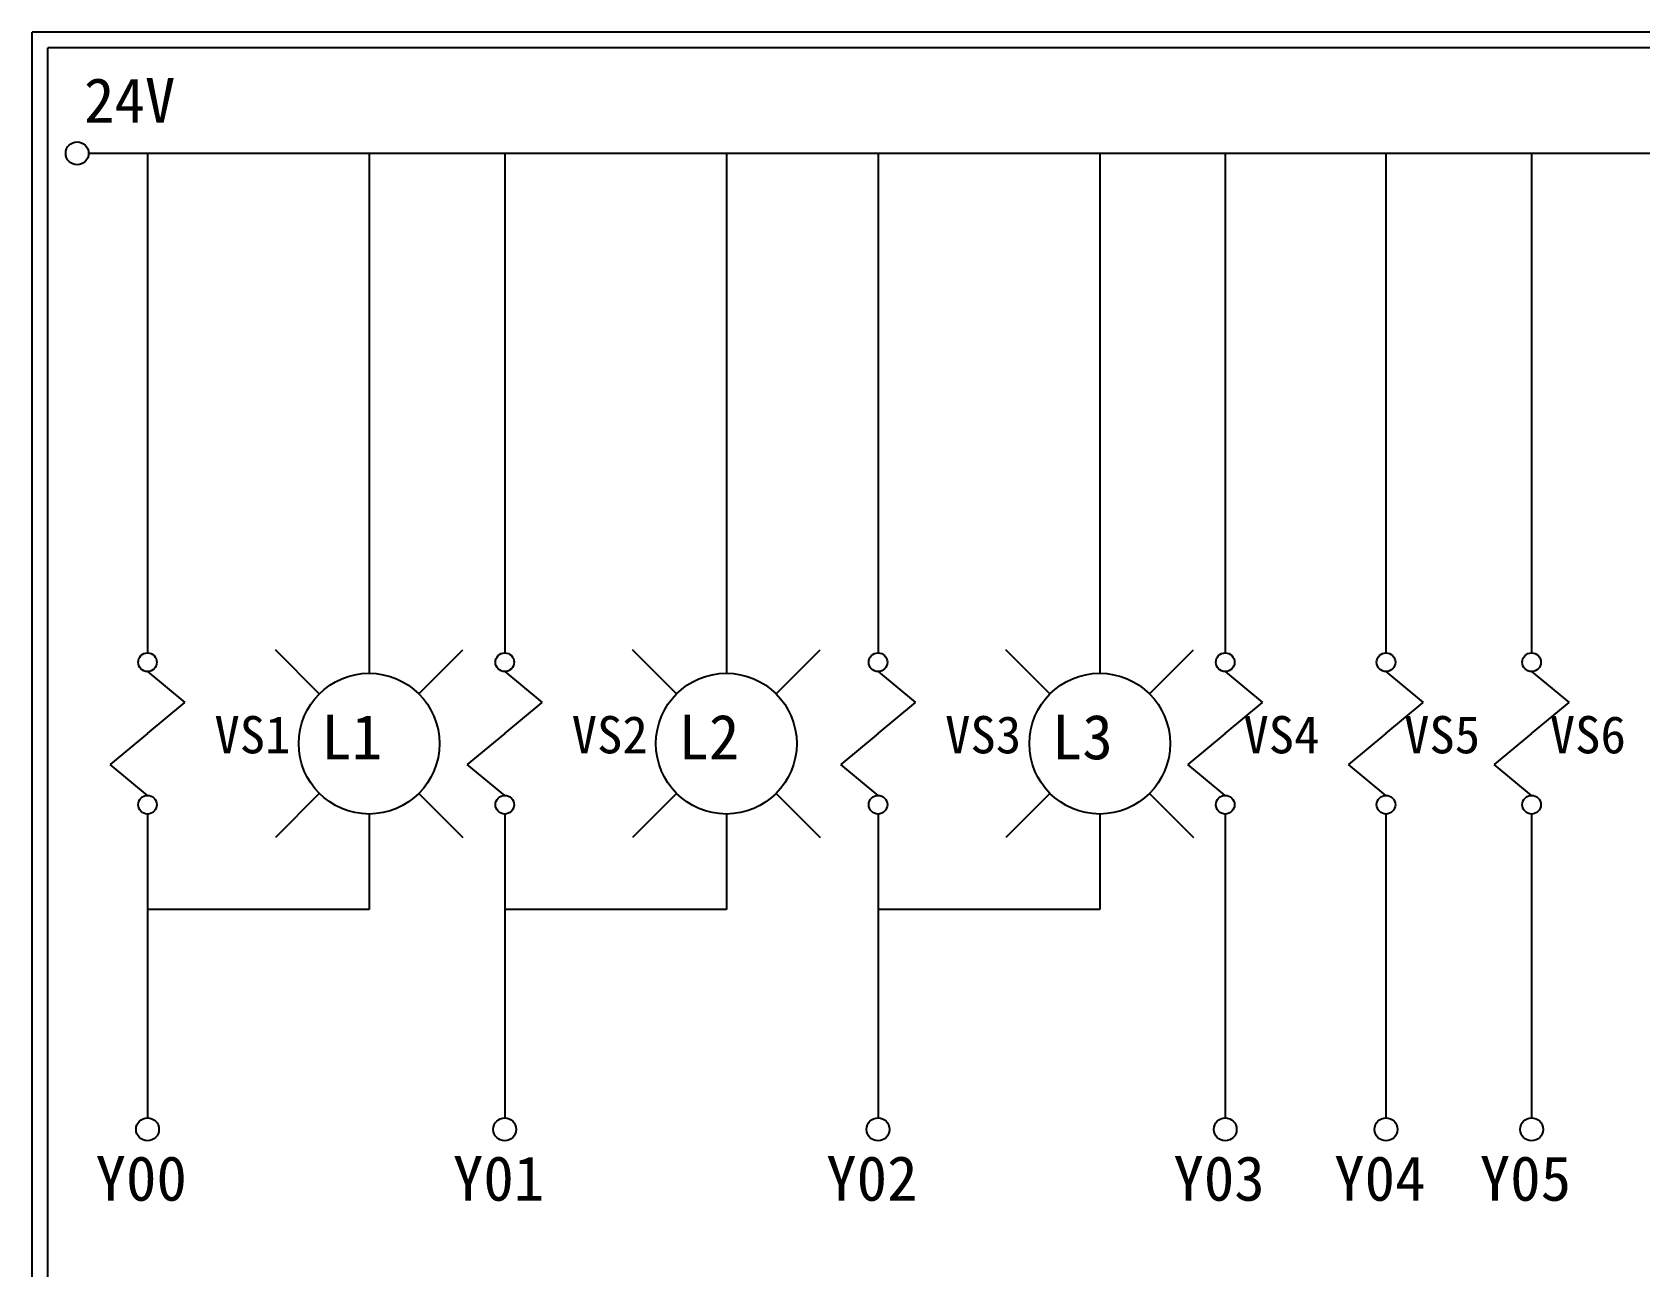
# Model space of a CAD drawing. Extents: x 926 to 1213, y 3 to 207.
# Drawn here: x 925.7 to 1055, y 107.6 to 207 of the extents above; entities that cross this region are included whole.
import ezdxf

# ---------------------------------------------------------------- set-up
doc = ezdxf.new("R2010")
doc.units = 0
doc.layers.add('圖框層', color=7, linetype='CONTINUOUS')
doc.layers.add('標尺寸層', color=3, linetype='CONTINUOUS')
doc.styles.add('STSL', font='KAIU.TTF')

msp = doc.modelspace()

# ---------------------------------------------------------------- linework, layer by layer
at = {"layer": '圖框層', "color": 7}
for p, q in [((1212.74, 206.97), (925.74, 206.97)), ((925.74, 3), (925.74, 206.97)), ((1211.49, 205.72), (926.99, 205.72)), ((926.99, 4.25), (926.99, 205.72))]:
    msp.add_line(p, q, dxfattribs=at)
at = {"layer": '標尺寸層', "color": 7}
for p, q in [((930.28, 197.22), (1207.88, 197.22)), ((935.02, 197.22), (935.02, 157.03)), ((952.84, 197.22), (952.84, 155.39)), ((963.75, 197.22), (963.75, 157.03)), ((981.57, 197.22), (981.57, 155.39)), ((993.77, 197.22), (993.77, 157.03)), ((1011.6, 197.22), (1011.6, 155.39)), ((1021.69, 197.22), (1021.69, 157.03)), ((1034.62, 197.22), (1034.62, 157.03)), ((1046.33, 197.22), (1046.33, 157.03)), ((948.83, 153.73), (945.3, 157.27)), ((956.84, 153.73), (960.38, 157.27)), ((977.57, 153.73), (974.03, 157.27)), ((985.57, 153.73), (989.11, 157.27)), ((1007.59, 153.73), (1004.06, 157.27)), ((1015.6, 153.73), (1019.14, 157.27)), ((935.02, 155.53), (938.02, 153.04)), ((963.75, 155.53), (966.75, 153.04)), ((993.77, 155.53), (996.78, 153.04)), ((1021.69, 155.53), (1024.7, 153.04)), ((1034.62, 155.53), (1037.62, 153.04)), ((1046.33, 155.53), (1049.34, 153.04)), ((935.02, 150.55), (938.02, 153.04)), ((963.75, 150.55), (966.75, 153.04)), ((993.77, 150.55), (996.78, 153.04)), ((1021.69, 150.55), (1024.7, 153.04)), ((1034.62, 150.55), (1037.62, 153.04)), ((1046.33, 150.55), (1049.34, 153.04)), ((935.02, 150.55), (932.01, 148.06)), ((963.75, 150.55), (960.74, 148.06)), ((993.77, 150.55), (990.77, 148.06)), ((1021.69, 150.55), (1018.69, 148.06)), ((1034.62, 150.55), (1031.61, 148.06)), ((1046.33, 150.55), (1043.33, 148.06)), ((935.02, 145.57), (932.01, 148.06)), ((963.75, 145.57), (960.74, 148.06)), ((993.77, 145.57), (990.77, 148.06)), ((1021.69, 145.57), (1018.69, 148.06)), ((1034.62, 145.57), (1031.61, 148.06)), ((1046.33, 145.57), (1043.33, 148.06)), ((948.83, 145.73), (945.3, 142.19)), ((956.84, 145.73), (960.38, 142.19)), ((977.57, 145.73), (974.03, 142.19)), ((985.57, 145.73), (989.11, 142.19)), ((1007.59, 145.73), (1004.06, 142.19)), ((1015.6, 145.73), (1019.14, 142.19)), ((935.02, 144.07), (935.02, 119.62)), ((952.84, 144.07), (952.84, 136.39)), ((963.75, 144.07), (963.75, 119.62)), ((981.57, 144.07), (981.57, 136.39)), ((993.77, 144.07), (993.77, 119.62)), ((1011.6, 144.07), (1011.6, 136.39)), ((1021.69, 144.07), (1021.69, 119.62)), ((1034.62, 144.07), (1034.62, 119.62)), ((1046.33, 144.07), (1046.33, 119.62)), ((952.84, 136.39), (935.02, 136.39)), ((981.57, 136.39), (963.75, 136.39)), ((1011.6, 136.39), (993.77, 136.39))]:
    msp.add_line(p, q, dxfattribs=at)
for centre, radius in [((929.36, 197.22), 0.92), ((935.02, 156.28), 0.751), ((963.75, 156.28), 0.751), ((993.77, 156.28), 0.751), ((1021.69, 156.28), 0.751), ((1034.62, 156.28), 0.751), ((1046.33, 156.28), 0.751), ((952.84, 149.73), 5.66), ((981.57, 149.73), 5.66), ((1011.6, 149.73), 5.66), ((935.02, 144.82), 0.751), ((963.75, 144.82), 0.751), ((993.77, 144.82), 0.751), ((1021.69, 144.82), 0.751), ((1034.62, 144.82), 0.751), ((1046.33, 144.82), 0.751), ((935.02, 118.7), 0.92), ((963.75, 118.7), 0.92), ((993.77, 118.7), 0.92), ((1021.69, 118.7), 0.92), ((1034.62, 118.7), 0.92), ((1046.33, 118.7), 0.92)]:
    msp.add_circle(centre, radius, dxfattribs=at)

# ---------------------------------------------------------------- texts
at = {"layer": '圖框層', "color": 4, "style": 'STSL'}
for s, height, p in [('24V', 3.6, (929.91, 199.68)), ('VS1', 3, (940.4, 148.95)), ('L1', 3.6, (948.99, 148.47)), ('VS2', 3, (969.13, 148.95)), ('L2', 3.6, (977.72, 148.47)), ('VS3', 3, (999.16, 148.95)), ('L3', 3.6, (1007.75, 148.47)), ('VS4', 3, (1023.15, 148.95)), ('VS5', 3, (1036.07, 148.95)), ('VS6', 3, (1047.79, 148.95)), ('Y00', 3.6, (930.84, 112.96)), ('Y01', 3.6, (959.58, 112.96)), ('Y02', 3.6, (989.6, 112.96)), ('Y03', 3.6, (1017.52, 112.96)), ('Y04', 3.6, (1030.45, 112.96)), ('Y05', 3.6, (1042.16, 112.96))]:
    msp.add_text(s, height=height, dxfattribs=at).set_placement(p)

doc.saveas('drawing.dxf')
